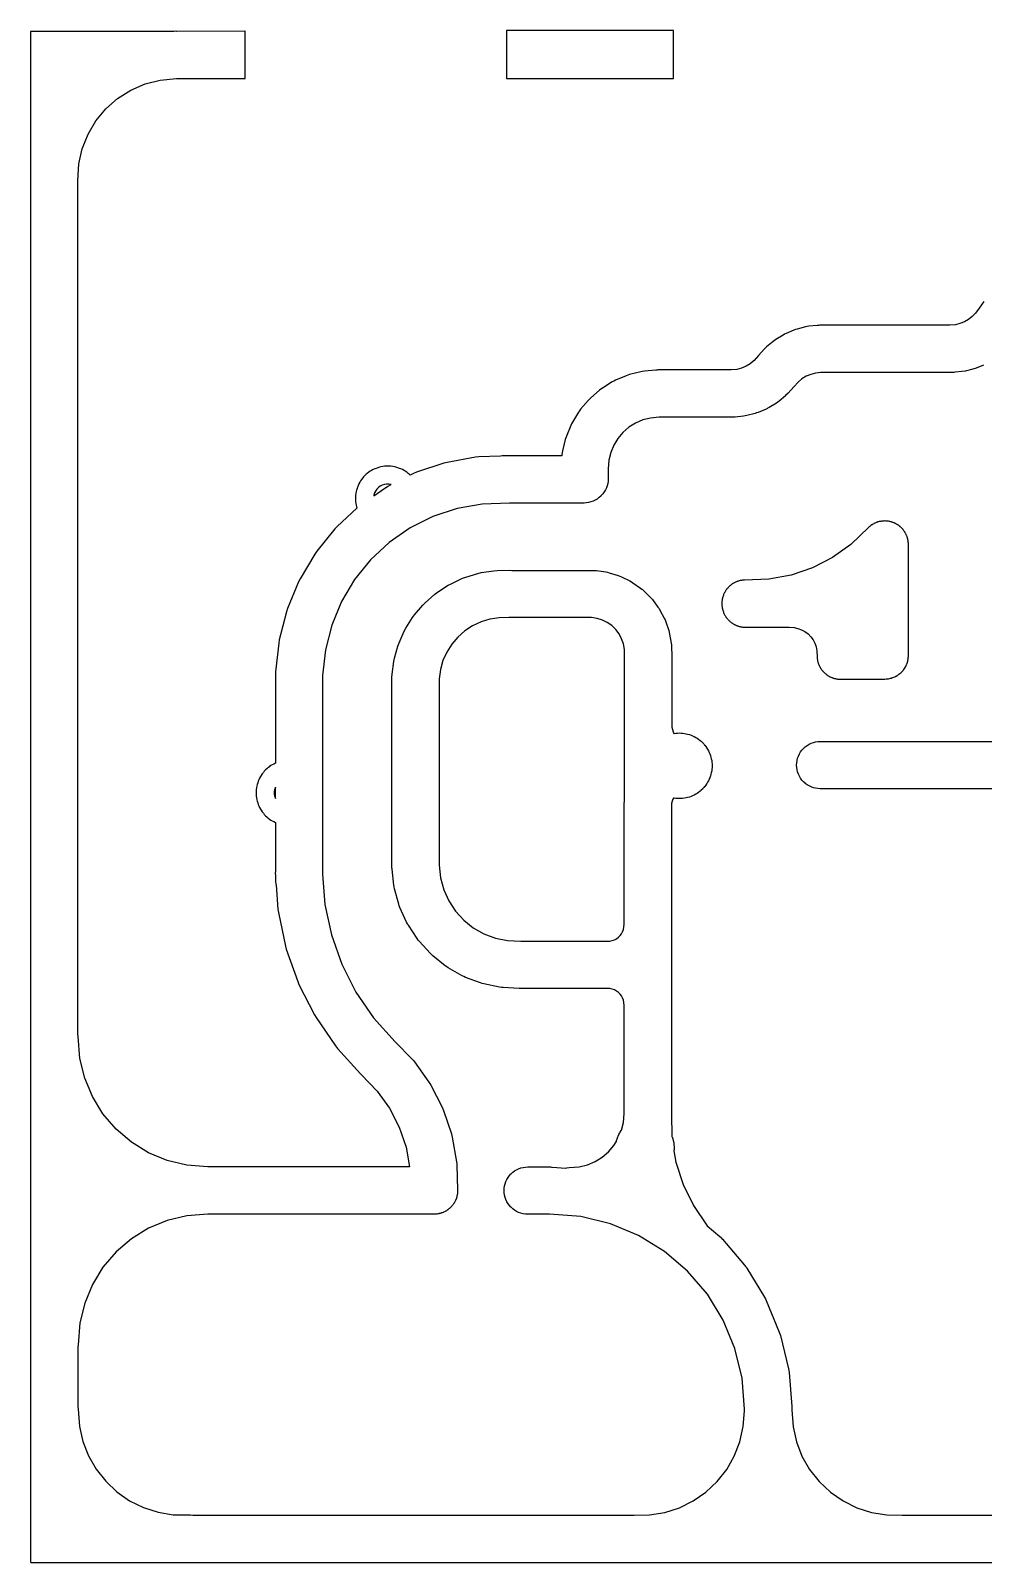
# Model space of a CAD drawing. Header units: millimetres. Extents: x 132 to 254, y 0 to 98.
# Drawn here: x 131.8 to 192.8, y -0.3 to 97.8 of the extents above; entities that cross this region are included whole.
import ezdxf

# ---------------------------------------------------------------- set-up
doc = ezdxf.new("R2010")
doc.units = ezdxf.units.MM
doc.layers.get('0').update_dxf_attribs({"linetype": 'CONTINUOUS', "true_color": 0xffffff})

msp = doc.modelspace()

# ---------------------------------------------------------------- linework, layer by layer
for points in [[(192.864, 80.456), (192.563, 80.04), (192.322, 79.708), (192.112, 79.49), (191.876, 79.305), (191.616, 79.155), (191.337, 79.042), (191.046, 78.97), (190.693, 78.934), (182.349, 78.934), (182.349, 78.934), (182.349, 78.934), (182.344, 78.934), (182.339, 78.934), (182.339, 78.934), (182.338, 78.934), (182.27, 78.93), (182.202, 78.927), (182.201, 78.927), (182.2, 78.927), (182.196, 78.926), (182.191, 78.926), (182.191, 78.926), (182.191, 78.926), (181.654, 78.869), (181.654, 78.869), (181.654, 78.869), (181.544, 78.854), (181.544, 78.854), (181.543, 78.854), (181.435, 78.83), (181.435, 78.83), (181.435, 78.83), (180.913, 78.695), (180.912, 78.695), (180.912, 78.695), (180.806, 78.663), (180.806, 78.663), (180.805, 78.663), (180.702, 78.624), (180.701, 78.623), (180.701, 78.623), (180.205, 78.413), (180.204, 78.413), (180.204, 78.413), (180.104, 78.366), (180.104, 78.366), (180.103, 78.366), (180.007, 78.312), (180.006, 78.312), (180.006, 78.311), (179.546, 78.031), (179.546, 78.03), (179.545, 78.03), (179.453, 77.969), (179.453, 77.969), (179.452, 77.969), (179.365, 77.901), (179.365, 77.901), (179.365, 77.901), (178.95, 77.555), (178.95, 77.555), (178.95, 77.554), (178.793, 77.403), (178.792, 77.402), (178.792, 77.402), (178.433, 77), (178.147, 76.68), (177.903, 76.477), (177.634, 76.313), (177.343, 76.19), (177.038, 76.111), (176.692, 76.074), (172.004, 76.074), (172.003, 76.074), (172.003, 76.074), (171.935, 76.071), (171.866, 76.068), (171.866, 76.068), (171.865, 76.068), (171.127, 76), (171.126, 76), (171.126, 76), (171.011, 75.985), (171.01, 75.985), (171.01, 75.985), (170.896, 75.961), (170.895, 75.961), (170.176, 75.779), (170.176, 75.779), (170.176, 75.779), (170.064, 75.746), (170.064, 75.746), (170.063, 75.746), (169.954, 75.705), (169.954, 75.705), (169.954, 75.704), (169.271, 75.414), (169.271, 75.414), (169.271, 75.414), (169.165, 75.364), (169.165, 75.364), (169.165, 75.364), (169.063, 75.306), (169.063, 75.306), (169.063, 75.306), (168.434, 74.913), (168.434, 74.913), (168.433, 74.913), (168.337, 74.848), (168.336, 74.847), (168.336, 74.847), (168.245, 74.774), (168.245, 74.774), (168.245, 74.774), (167.684, 74.289), (167.684, 74.289), (167.683, 74.288), (167.598, 74.209), (167.598, 74.208), (167.598, 74.208), (167.519, 74.122), (167.519, 74.122), (167.519, 74.122), (167.039, 73.556), (167.039, 73.555), (167.039, 73.555), (166.967, 73.464), (166.967, 73.463), (166.967, 73.463), (166.902, 73.366), (166.902, 73.365), (166.902, 73.365), (166.516, 72.732), (166.516, 72.732), (166.516, 72.731), (166.459, 72.63), (166.459, 72.629), (166.459, 72.629), (166.41, 72.523), (166.41, 72.523), (166.41, 72.522), (166.127, 71.837), (166.127, 71.837), (166.127, 71.836), (166.087, 71.727), (166.086, 71.727), (166.086, 71.726), (166.055, 71.614), (166.055, 71.614), (166.055, 71.614), (165.881, 70.892), (165.881, 70.892), (165.881, 70.892), (165.858, 70.777), (165.858, 70.777), (165.858, 70.776), (165.844, 70.66), (165.844, 70.66), (165.844, 70.66), (165.837, 70.58), (162.171, 70.58), (162.171, 70.58), (162.171, 70.58), (162.024, 70.573), (162.023, 70.573), (162.023, 70.573), (161.905, 70.555), (160.526, 70.508), (160.525, 70.508), (160.525, 70.507), (160.312, 70.485), (160.311, 70.485), (160.311, 70.485), (158.492, 70.158), (158.491, 70.158), (158.491, 70.158), (158.283, 70.105), (158.283, 70.105), (158.282, 70.105), (156.528, 69.523), (156.528, 69.523), (156.527, 69.523), (156.329, 69.441), (156.329, 69.441), (156.329, 69.441), (156.121, 69.337), (156.062, 69.392), (156.062, 69.392), (156.062, 69.392), (155.995, 69.449), (155.995, 69.449), (155.995, 69.449), (155.902, 69.522), (155.902, 69.522), (155.902, 69.522), (155.804, 69.588), (155.803, 69.588), (155.803, 69.588), (155.729, 69.634), (155.729, 69.634), (155.728, 69.634), (155.626, 69.692), (155.625, 69.692), (155.625, 69.692), (155.518, 69.741), (155.517, 69.742), (155.517, 69.742), (155.437, 69.775), (155.436, 69.775), (155.436, 69.775), (155.326, 69.816), (155.325, 69.816), (155.325, 69.816), (155.211, 69.848), (155.211, 69.848), (155.211, 69.848), (155.126, 69.869), (155.126, 69.869), (155.126, 69.869), (155.01, 69.892), (155.01, 69.892), (155.009, 69.892), (154.892, 69.906), (154.892, 69.906), (154.892, 69.906), (154.805, 69.913), (154.804, 69.913), (154.804, 69.913), (154.687, 69.917), (154.686, 69.917), (154.685, 69.917), (154.568, 69.913), (154.568, 69.913), (154.567, 69.913), (154.48, 69.906), (154.48, 69.906), (154.48, 69.906), (154.363, 69.892), (154.362, 69.892), (154.362, 69.892), (154.246, 69.869), (154.246, 69.869), (154.246, 69.869), (154.161, 69.848), (154.161, 69.848), (154.161, 69.848), (154.047, 69.816), (154.047, 69.816), (154.046, 69.816), (153.936, 69.775), (153.936, 69.775), (153.935, 69.775), (153.855, 69.742), (153.855, 69.742), (153.854, 69.741), (153.747, 69.692), (153.747, 69.692), (153.746, 69.692), (153.644, 69.634), (153.643, 69.634), (153.643, 69.634), (153.569, 69.588), (153.569, 69.588), (153.568, 69.588), (153.47, 69.522), (153.47, 69.522), (153.47, 69.522), (153.377, 69.449), (153.377, 69.449), (153.377, 69.449), (153.31, 69.392), (153.31, 69.392), (153.31, 69.392), (153.223, 69.312), (153.223, 69.311), (153.223, 69.311), (153.143, 69.225), (153.143, 69.224), (153.142, 69.224), (153.086, 69.158), (153.086, 69.158), (153.085, 69.157), (153.013, 69.065), (153.012, 69.065), (153.012, 69.064), (152.947, 68.966), (152.946, 68.966), (152.946, 68.966), (152.901, 68.891), (152.901, 68.891), (152.9, 68.891), (152.843, 68.788), (152.843, 68.788), (152.842, 68.787), (152.793, 68.68), (152.793, 68.68), (152.793, 68.68), (152.76, 68.599), (152.759, 68.599), (152.759, 68.599), (152.719, 68.488), (152.718, 68.488), (152.718, 68.487), (152.686, 68.374), (152.686, 68.374), (152.686, 68.373), (152.666, 68.289), (152.666, 68.289), (152.666, 68.288), (152.643, 68.173), (152.643, 68.172), (152.643, 68.172), (152.629, 68.055), (152.629, 68.054), (152.629, 68.054), (152.622, 67.967), (152.622, 67.967), (152.622, 67.967), (152.617, 67.849), (152.617, 67.848), (152.617, 67.848), (152.622, 67.73), (152.622, 67.73), (152.622, 67.73), (152.629, 67.643), (152.629, 67.642), (152.629, 67.642), (152.643, 67.525), (152.643, 67.525), (152.643, 67.524), (152.666, 67.409), (152.666, 67.408), (152.666, 67.408), (152.686, 67.323), (152.686, 67.323), (152.686, 67.323), (152.712, 67.233), (151.448, 66.059), (151.447, 66.058), (151.447, 66.058), (151.301, 65.902), (151.301, 65.901), (151.3, 65.901), (150.139, 64.463), (150.139, 64.462), (150.139, 64.462), (150.016, 64.286), (150.016, 64.286), (150.016, 64.286), (149.071, 62.697), (149.071, 62.696), (149.071, 62.696), (148.975, 62.505), (148.975, 62.504), (148.974, 62.504), (148.265, 60.797), (148.265, 60.797), (148.265, 60.796), (148.197, 60.593), (148.197, 60.593), (148.197, 60.592), (147.738, 58.802), (147.738, 58.801), (147.738, 58.801), (147.7, 58.59), (147.7, 58.59), (147.7, 58.589), (147.5, 56.752), (147.5, 56.751), (147.5, 56.751), (147.5, 56.744), (147.499, 56.738), (147.499, 56.737), (147.499, 56.736), (147.495, 56.67), (147.492, 56.604), (147.492, 56.604), (147.492, 56.603), (147.492, 56.596), (147.491, 56.589), (147.491, 56.589), (147.491, 56.589), (147.491, 50.891), (147.386, 50.842), (147.385, 50.842), (147.385, 50.842), (147.282, 50.784), (147.282, 50.784), (147.282, 50.784), (147.207, 50.738), (147.207, 50.738), (147.207, 50.738), (147.109, 50.673), (147.108, 50.672), (147.108, 50.672), (147.015, 50.599), (147.015, 50.599), (147.015, 50.599), (146.948, 50.542), (146.948, 50.542), (146.948, 50.542), (146.862, 50.462), (146.861, 50.461), (146.861, 50.461), (146.781, 50.374), (146.781, 50.374), (146.781, 50.374), (146.724, 50.307), (146.724, 50.307), (146.723, 50.307), (146.65, 50.215), (146.65, 50.214), (146.65, 50.214), (146.584, 50.116), (146.584, 50.116), (146.584, 50.115), (146.538, 50.041), (146.538, 50.04), (146.538, 50.04), (146.48, 49.937), (146.48, 49.937), (146.48, 49.937), (146.431, 49.83), (146.431, 49.829), (146.431, 49.829), (146.397, 49.748), (146.397, 49.748), (146.356, 49.637), (146.356, 49.637), (146.356, 49.636), (146.324, 49.523), (146.324, 49.523), (146.324, 49.522), (146.303, 49.437), (146.303, 49.437), (146.303, 49.437), (146.28, 49.321), (146.28, 49.321), (146.28, 49.32), (146.266, 49.203), (146.266, 49.203), (146.266, 49.203), (146.259, 49.115), (146.259, 49.115), (146.259, 49.115), (146.254, 48.997), (146.254, 48.997), (146.254, 48.996), (146.259, 48.878), (146.259, 48.878), (146.259, 48.878), (146.266, 48.791), (146.266, 48.79), (146.266, 48.79), (146.28, 48.673), (146.28, 48.672), (146.28, 48.672), (146.303, 48.557), (146.303, 48.556), (146.303, 48.556), (146.324, 48.471), (146.324, 48.471), (146.324, 48.47), (146.356, 48.357), (146.356, 48.357), (146.356, 48.356), (146.397, 48.246), (146.397, 48.245), (146.397, 48.245), (146.431, 48.164), (146.431, 48.164), (146.431, 48.164), (146.48, 48.057), (146.48, 48.056), (146.48, 48.056), (146.538, 47.953), (146.538, 47.953), (146.538, 47.953), (146.584, 47.878), (146.584, 47.878), (146.584, 47.877), (146.65, 47.779), (146.65, 47.779), (146.65, 47.779), (146.723, 47.686), (146.724, 47.686), (146.724, 47.686), (146.781, 47.619), (146.781, 47.619), (146.781, 47.619), (146.861, 47.532), (146.861, 47.532), (146.862, 47.532), (146.948, 47.452), (146.948, 47.451), (146.948, 47.451), (147.015, 47.394), (147.015, 47.394), (147.015, 47.394), (147.108, 47.321), (147.108, 47.321), (147.109, 47.321), (147.207, 47.255), (147.207, 47.255), (147.207, 47.255), (147.282, 47.209), (147.282, 47.209), (147.282, 47.209), (147.385, 47.151), (147.385, 47.151), (147.386, 47.151), (147.491, 47.102), (147.491, 43.986), (147.491, 43.984), (147.491, 43.984), (147.491, 43.983), (147.484, 43.836), (147.484, 43.835), (147.484, 43.835), (147.488, 43.721), (147.488, 43.72), (147.488, 43.72), (147.491, 43.678), (147.491, 43.454), (147.491, 43.454), (147.491, 43.454), (147.499, 43.307), (147.499, 43.306), (147.499, 43.305), (147.52, 43.16), (147.521, 43.159), (147.521, 43.159), (147.535, 43.099), (147.655, 41.528), (147.655, 41.528), (147.655, 41.527), (147.683, 41.332), (147.683, 41.332), (147.683, 41.331), (148.137, 39.18), (148.137, 39.179), (148.137, 39.179), (148.19, 38.989), (148.19, 38.989), (148.19, 38.988), (148.922, 36.915), (148.922, 36.915), (148.922, 36.914), (149, 36.733), (149, 36.732), (149, 36.732), (149.998, 34.773), (149.998, 34.772), (149.998, 34.772), (150.099, 34.602), (150.099, 34.602), (150.1, 34.602), (151.346, 32.79), (151.346, 32.79), (151.346, 32.79), (151.468, 32.636), (151.468, 32.635), (151.468, 32.635), (152.94, 31.002), (152.94, 31.001), (152.94, 31.001), (152.962, 30.98), (152.982, 30.957), (152.982, 30.957), (152.982, 30.957), (154.012, 29.903), (154.807, 28.8), (155.428, 27.59), (155.862, 26.301), (156.086, 25.041), (143.168, 25.041), (141.82, 25.147), (140.563, 25.448), (139.369, 25.943), (138.267, 26.618), (137.285, 27.458), (136.445, 28.44), (135.77, 29.542), (135.275, 30.736), (134.974, 31.993), (134.863, 33.4), (134.863, 33.401), (134.863, 33.401), (134.844, 33.547), (134.844, 33.547), (134.844, 33.548), (134.838, 33.572), (134.838, 88.18), (134.907, 89.267), (135.124, 90.241), (135.491, 91.168), (135.999, 92.027), (136.635, 92.796), (137.383, 93.455), (138.226, 93.99), (139.141, 94.386), (140.107, 94.635), (141.162, 94.734), (145.532, 94.734), (145.533, 94.733), (145.533, 94.733), (145.534, 94.732), (145.535, 94.731), (145.537, 94.731), (145.538, 94.73), (145.539, 94.73), (145.54, 94.729), (145.541, 94.729), (145.543, 94.729), (145.544, 94.729), (145.545, 94.73), (145.546, 94.73), (145.547, 94.731), (145.549, 94.731), (145.55, 94.732), (145.551, 94.733), (145.551, 94.733), (145.552, 94.734), (145.553, 94.735), (145.553, 94.737), (145.554, 94.738), (145.554, 94.739), (145.555, 94.74), (145.555, 94.741), (145.555, 94.742), (145.555, 97.747), (145.555, 97.747), (145.555, 97.749), (145.554, 97.75), (145.554, 97.751), (145.553, 97.752), (145.553, 97.753), (145.552, 97.754), (145.551, 97.755), (145.551, 97.756), (145.55, 97.757), (145.549, 97.758), (145.547, 97.758), (145.546, 97.759), (145.545, 97.759), (145.544, 97.759), (145.543, 97.759), (145.542, 97.76), (141.157, 97.754), (141.083, 97.758), (141.082, 97.758), (141.082, 97.758), (140.991, 97.754), (134.826, 97.747), (131.826, 97.747), (131.825, 97.747), (131.824, 97.747), (131.823, 97.746), (131.822, 97.746), (131.821, 97.746), (131.819, 97.745), (131.818, 97.744), (131.817, 97.744), (131.817, 97.743), (131.816, 97.742), (131.815, 97.741), (131.815, 97.74), (131.814, 97.738), (131.814, 97.737), (131.813, 97.736), (131.813, 97.735), (131.813, 97.734), (131.813, -0.264), (131.813, -0.265), (131.813, -0.266), (131.814, -0.267), (131.814, -0.268), (131.815, -0.27), (131.815, -0.271), (131.816, -0.272), (131.817, -0.273), (131.817, -0.274), (131.818, -0.274), (131.819, -0.275), (131.821, -0.276), (131.822, -0.276), (131.823, -0.276), (131.824, -0.277), (131.825, -0.277), (131.825, -0.277), (131.825, -0.277), (131.826, -0.277), (170.364, -0.277), (170.395, -0.278), (170.395, -0.278), (170.396, -0.278), (170.481, -0.277), (187.621, -0.277), (187.709, -0.278), (187.71, -0.278), (187.71, -0.278), (187.741, -0.277), (197.913, -0.277)], [(192.846, 76.389), (192.37, 76.197), (192.369, 76.197), (192.369, 76.196), (192.168, 76.132), (192.168, 76.131), (192.167, 76.131), (191.669, 76.008), (191.668, 76.008), (191.668, 76.008), (191.46, 75.972), (191.459, 75.972), (191.459, 75.972), (190.998, 75.925), (190.944, 75.917), (190.943, 75.916), (190.942, 75.916), (190.795, 75.909), (190.795, 75.909), (190.795, 75.909), (182.429, 75.909), (182.083, 75.873), (181.777, 75.794), (181.486, 75.671), (181.217, 75.506), (180.974, 75.303), (180.688, 74.984), (180.328, 74.582), (180.328, 74.581), (180.328, 74.581), (180.171, 74.429), (180.17, 74.429), (180.17, 74.428), (179.756, 74.083), (179.756, 74.083), (179.756, 74.083), (179.668, 74.015), (179.668, 74.015), (179.667, 74.014), (179.575, 73.953), (179.575, 73.953), (179.575, 73.953), (179.114, 73.672), (179.114, 73.672), (179.114, 73.672), (179.017, 73.618), (179.017, 73.617), (179.016, 73.617), (178.916, 73.57), (178.916, 73.57), (178.916, 73.57), (178.419, 73.36), (178.419, 73.36), (178.419, 73.36), (178.315, 73.321), (178.315, 73.32), (178.314, 73.32), (178.208, 73.289), (178.208, 73.289), (178.208, 73.289), (177.686, 73.154), (177.686, 73.154), (177.685, 73.154), (177.577, 73.13), (177.577, 73.13), (177.576, 73.13), (177.467, 73.114), (177.466, 73.114), (177.466, 73.114), (176.93, 73.057), (176.93, 73.057), (176.929, 73.057), (176.925, 73.057), (176.92, 73.056), (176.92, 73.056), (176.919, 73.056), (176.851, 73.053), (176.782, 73.049), (176.782, 73.049), (176.781, 73.049), (176.777, 73.049), (176.772, 73.049), (176.772, 73.049), (176.771, 73.049), (172.073, 73.049), (171.521, 72.998), (171.03, 72.875), (170.564, 72.677), (170.135, 72.409), (169.752, 72.078), (169.425, 71.691), (169.161, 71.259), (168.968, 70.791), (168.85, 70.299), (168.805, 69.738), (168.805, 69.103), (168.805, 69.103), (168.805, 69.103), (168.797, 68.956), (168.797, 68.955), (168.797, 68.954), (168.776, 68.809), (168.776, 68.808), (168.775, 68.808), (168.74, 68.665), (168.739, 68.664), (168.739, 68.664), (168.69, 68.525), (168.689, 68.524), (168.689, 68.524), (168.626, 68.391), (168.626, 68.39), (168.626, 68.39), (168.55, 68.263), (168.55, 68.263), (168.549, 68.262), (168.462, 68.144), (168.461, 68.144), (168.461, 68.143), (168.362, 68.034), (168.362, 68.034), (168.361, 68.033), (168.343, 68.017), (168.326, 67.999), (168.326, 67.998), (168.326, 67.998), (168.217, 67.899), (168.216, 67.898), (168.216, 67.898), (168.097, 67.81), (168.097, 67.81), (168.096, 67.81), (167.97, 67.734), (167.969, 67.734), (167.969, 67.733), (167.836, 67.671), (167.835, 67.67), (167.835, 67.67), (167.696, 67.62), (167.696, 67.62), (167.695, 67.62), (167.552, 67.584), (167.552, 67.584), (167.551, 67.584), (167.405, 67.562), (167.405, 67.562), (167.404, 67.562), (167.257, 67.555), (167.257, 67.555), (167.256, 67.555), (162.558, 67.555), (162.479, 67.548), (162.478, 67.548), (162.478, 67.548), (160.739, 67.488), (159.132, 67.2), (157.583, 66.686), (156.123, 65.957), (154.782, 65.027), (153.586, 63.916), (152.561, 62.647), (151.727, 61.244), (151.101, 59.737), (150.695, 58.156), (150.517, 56.507), (150.517, 43.793), (150.664, 41.857), (151.076, 39.901), (151.741, 38.016), (152.649, 36.234), (153.782, 34.587), (155.167, 33.05), (156.255, 31.937), (156.255, 31.937), (156.255, 31.937), (156.33, 31.853), (156.331, 31.853), (156.331, 31.853), (156.4, 31.764), (156.4, 31.764), (156.4, 31.763), (157.328, 30.476), (157.328, 30.476), (157.328, 30.475), (157.39, 30.382), (157.39, 30.382), (157.391, 30.381), (157.445, 30.283), (157.445, 30.283), (157.446, 30.283), (158.171, 28.872), (158.171, 28.871), (158.171, 28.871), (158.218, 28.77), (158.219, 28.769), (158.219, 28.769), (158.258, 28.664), (158.259, 28.664), (158.259, 28.663), (158.765, 27.16), (158.765, 27.16), (158.765, 27.159), (158.797, 27.052), (158.797, 27.051), (158.798, 27.051), (158.821, 26.941), (158.821, 26.941), (158.821, 26.941), (159.098, 25.378), (159.098, 25.378), (159.098, 25.378), (159.114, 25.267), (159.114, 25.266), (159.114, 25.266), (159.121, 25.154), (159.121, 25.154), (159.121, 25.154), (159.162, 23.567), (159.162, 23.567), (159.162, 23.567), (159.162, 23.548), (159.163, 23.529), (159.163, 23.528), (159.163, 23.527), (159.16, 23.473), (159.159, 23.42), (159.159, 23.419), (159.159, 23.418), (159.156, 23.399), (159.156, 23.38), (159.155, 23.38), (159.155, 23.379), (159.147, 23.326), (159.141, 23.272), (159.141, 23.272), (159.141, 23.271), (159.137, 23.252), (159.134, 23.234), (159.134, 23.233), (159.134, 23.232), (159.12, 23.18), (159.109, 23.127), (159.108, 23.127), (159.108, 23.126), (159.102, 23.108), (159.098, 23.09), (159.098, 23.089), (159.097, 23.088), (159.079, 23.038), (159.062, 22.986), (159.062, 22.986), (159.062, 22.985), (159.054, 22.968), (159.048, 22.95), (159.048, 22.949), (159.047, 22.949), (159.024, 22.9), (159.002, 22.85), (159.002, 22.85), (159.002, 22.849), (158.993, 22.833), (158.984, 22.816), (158.984, 22.815), (158.984, 22.814), (158.956, 22.768), (158.93, 22.721), (158.929, 22.721), (158.929, 22.72), (158.918, 22.705), (158.908, 22.688), (158.908, 22.688), (158.907, 22.687), (158.875, 22.644), (158.844, 22.6), (158.844, 22.599), (158.844, 22.599), (158.831, 22.584), (158.82, 22.569), (158.819, 22.568), (158.819, 22.568), (158.783, 22.528), (158.748, 22.487), (158.747, 22.487), (158.747, 22.486), (158.733, 22.473), (158.72, 22.459), (158.72, 22.458), (158.719, 22.458), (158.679, 22.422), (158.64, 22.385), (158.64, 22.384), (158.639, 22.384), (158.624, 22.372), (158.61, 22.359), (158.61, 22.359), (158.609, 22.358), (158.566, 22.326), (158.523, 22.293), (158.523, 22.293), (158.522, 22.292), (158.506, 22.282), (158.491, 22.271), (158.49, 22.27), (158.49, 22.27), (158.444, 22.242), (158.398, 22.213), (158.398, 22.213), (158.397, 22.213), (158.38, 22.204), (158.364, 22.194), (158.363, 22.194), (158.363, 22.194), (158.314, 22.171), (158.266, 22.146), (158.265, 22.146), (158.265, 22.146), (158.247, 22.139), (158.23, 22.131), (158.229, 22.131), (158.228, 22.13), (158.178, 22.112), (158.127, 22.093), (158.127, 22.092), (158.126, 22.092), (158.108, 22.087), (158.09, 22.081), (158.089, 22.081), (158.089, 22.08), (158.036, 22.067), (157.984, 22.053), (157.984, 22.053), (157.983, 22.053), (157.964, 22.049), (157.946, 22.045), (157.945, 22.045), (157.945, 22.044), (157.891, 22.036), (157.838, 22.027), (157.837, 22.027), (157.837, 22.027), (157.818, 22.026), (157.799, 22.023), (157.798, 22.023), (157.798, 22.023), (157.744, 22.02), (157.69, 22.016), (157.689, 22.016), (157.689, 22.016), (157.67, 22.016), (157.651, 22.015), (157.65, 22.015), (157.65, 22.015), (143.168, 22.015), (141.82, 21.909), (140.563, 21.608), (139.369, 21.113), (138.267, 20.438), (137.285, 19.598), (136.445, 18.616), (135.77, 17.514), (135.275, 16.32), (134.974, 15.063), (134.863, 13.656), (134.863, 13.655), (134.863, 13.655), (134.844, 13.509), (134.844, 13.509), (134.844, 13.508), (134.838, 13.484), (134.838, 13.484), (134.838, 9.706), (134.838, 9.706), (134.839, 9.706), (134.839, 9.705), (134.86, 9.56), (134.86, 9.559), (134.86, 9.558), (134.862, 9.528), (134.862, 9.527), (134.863, 9.526), (134.863, 9.525), (134.863, 9.523), (134.863, 9.523), (134.945, 8.426), (135.163, 7.463), (135.521, 6.543), (136.011, 5.686), (136.622, 4.911), (137.341, 4.235), (138.152, 3.672), (139.037, 3.236), (139.977, 2.935), (140.952, 2.776), (142.051, 2.762), (142.052, 2.762), (142.052, 2.762), (142.199, 2.753), (142.2, 2.753), (142.2, 2.753), (142.228, 2.748), (170.461, 2.748), (171.455, 2.761), (172.429, 2.92), (173.369, 3.221), (174.254, 3.658), (175.065, 4.22), (175.784, 4.897), (176.395, 5.672), (176.884, 6.529), (177.242, 7.449), (177.46, 8.413), (177.537, 9.42), (177.537, 9.524), (177.379, 11.527), (176.924, 13.424), (176.178, 15.225), (175.159, 16.888), (173.893, 18.371), (172.41, 19.637), (170.747, 20.656), (168.945, 21.403), (167.049, 21.858), (165.046, 22.015), (163.65, 22.015), (163.649, 22.015), (163.649, 22.015), (163.502, 22.023), (163.501, 22.023), (163.501, 22.023), (163.355, 22.044), (163.355, 22.045), (163.354, 22.045), (163.211, 22.08), (163.211, 22.081), (163.21, 22.081), (163.071, 22.13), (163.071, 22.131), (163.07, 22.131), (162.937, 22.194), (162.937, 22.194), (162.936, 22.194), (162.81, 22.27), (162.809, 22.27), (162.809, 22.271), (162.691, 22.358), (162.69, 22.359), (162.69, 22.359), (162.581, 22.458), (162.58, 22.458), (162.58, 22.459), (162.481, 22.568), (162.48, 22.568), (162.48, 22.569), (162.392, 22.687), (162.392, 22.688), (162.392, 22.688), (162.316, 22.814), (162.316, 22.815), (162.315, 22.816), (162.252, 22.949), (162.252, 22.949), (162.252, 22.95), (162.202, 23.088), (162.202, 23.089), (162.202, 23.09), (162.166, 23.232), (162.166, 23.233), (162.166, 23.234), (162.144, 23.379), (162.144, 23.38), (162.144, 23.38), (162.137, 23.527), (162.137, 23.528), (162.137, 23.529), (162.144, 23.676), (162.144, 23.676), (162.144, 23.677), (162.166, 23.822), (162.166, 23.823), (162.166, 23.824), (162.202, 23.967), (162.202, 23.967), (162.202, 23.968), (162.252, 24.106), (162.252, 24.107), (162.252, 24.107), (162.315, 24.24), (162.316, 24.241), (162.316, 24.242), (162.392, 24.368), (162.392, 24.368), (162.392, 24.369), (162.48, 24.487), (162.48, 24.488), (162.481, 24.488), (162.58, 24.597), (162.58, 24.598), (162.581, 24.598), (162.69, 24.697), (162.69, 24.697), (162.691, 24.698), (162.809, 24.785), (162.809, 24.786), (162.81, 24.786), (162.936, 24.862), (162.937, 24.862), (162.937, 24.862), (163.07, 24.925), (163.071, 24.925), (163.071, 24.926), (163.21, 24.975), (163.211, 24.975), (163.211, 24.976), (163.354, 25.011), (163.355, 25.012), (163.355, 25.012), (163.501, 25.033), (163.501, 25.033), (163.502, 25.033), (163.649, 25.041), (163.649, 25.041), (163.65, 25.041), (165.105, 25.041), (165.105, 25.041), (165.106, 25.041), (165.164, 25.038), (165.223, 25.036), (165.223, 25.036), (165.224, 25.036), (166.094, 24.967), (166.154, 24.981), (166.155, 24.981), (166.156, 24.982), (166.301, 25), (166.302, 25), (166.302, 25), (166.953, 25.052), (167.472, 25.176), (167.964, 25.38), (168.419, 25.659), (168.825, 26.006), (169.172, 26.411), (169.324, 26.66), (169.328, 26.68), (169.328, 26.68), (169.328, 26.681), (169.342, 26.736), (169.342, 26.736), (169.342, 26.736), (169.374, 26.85), (169.374, 26.85), (169.374, 26.851), (169.415, 26.961), (169.415, 26.961), (169.415, 26.962), (169.437, 27.014), (169.437, 27.014), (169.437, 27.014), (169.486, 27.121), (169.486, 27.122), (169.487, 27.122), (169.544, 27.225), (169.544, 27.225), (169.544, 27.225), (169.574, 27.274), (169.574, 27.274), (169.574, 27.274), (169.64, 27.372), (169.64, 27.372), (169.64, 27.373), (169.666, 27.405), (169.78, 27.88), (169.828, 28.472), (169.828, 35.371), (169.813, 35.575), (169.781, 35.721), (169.728, 35.862), (169.656, 35.993), (169.565, 36.113), (169.458, 36.218), (169.338, 36.307), (169.205, 36.377), (169.064, 36.428), (168.917, 36.458), (168.701, 36.471), (163.175, 36.471), (163.174, 36.471), (163.174, 36.471), (163.138, 36.472), (163.102, 36.472), (163.102, 36.472), (163.101, 36.472), (162.082, 36.522), (162.081, 36.522), (162.081, 36.522), (161.966, 36.532), (161.965, 36.532), (161.965, 36.532), (161.85, 36.551), (161.85, 36.551), (161.85, 36.551), (160.85, 36.757), (160.85, 36.757), (160.85, 36.757), (160.736, 36.786), (160.735, 36.786), (160.735, 36.786), (160.623, 36.823), (160.623, 36.823), (160.622, 36.823), (159.668, 37.183), (159.667, 37.183), (159.667, 37.183), (159.559, 37.229), (159.558, 37.229), (159.558, 37.229), (159.453, 37.284), (159.453, 37.284), (159.453, 37.284), (158.566, 37.789), (158.566, 37.789), (158.565, 37.789), (158.465, 37.851), (158.465, 37.851), (158.465, 37.852), (158.37, 37.921), (158.369, 37.922), (158.369, 37.922), (157.572, 38.559), (157.572, 38.559), (157.483, 38.636), (157.483, 38.637), (157.482, 38.637), (157.399, 38.721), (157.399, 38.721), (157.399, 38.721), (156.712, 39.475), (156.711, 39.476), (156.711, 39.476), (156.635, 39.566), (156.635, 39.566), (156.635, 39.567), (156.566, 39.662), (156.566, 39.663), (156.566, 39.663), (156.005, 40.515), (156.005, 40.515), (156.004, 40.516), (155.944, 40.616), (155.943, 40.617), (155.943, 40.617), (155.89, 40.723), (155.89, 40.723), (155.89, 40.723), (155.469, 41.653), (155.469, 41.653), (155.469, 41.653), (155.425, 41.762), (155.425, 41.763), (155.424, 41.763), (155.389, 41.875), (155.389, 41.876), (155.389, 41.876), (155.118, 42.86), (155.118, 42.86), (155.118, 42.86), (155.092, 42.975), (155.092, 42.976), (155.091, 42.976), (155.074, 43.093), (155.074, 43.093), (155.074, 43.093), (154.961, 44.107), (154.961, 44.107), (154.961, 44.108), (154.96, 44.117), (154.959, 44.126), (154.959, 44.126), (154.959, 44.127), (154.956, 44.191), (154.952, 44.255), (154.952, 44.255), (154.952, 44.256), (154.952, 44.265), (154.951, 44.274), (154.951, 44.274), (154.951, 44.275), (154.951, 56.391), (154.951, 56.391), (154.951, 56.391), (154.953, 56.417), (154.952, 56.444), (154.952, 56.444), (154.952, 56.445), (154.956, 56.492), (154.959, 56.538), (154.959, 56.539), (154.959, 56.539), (154.963, 56.565), (154.965, 56.592), (154.965, 56.592), (154.965, 56.592), (155.074, 57.399), (155.074, 57.4), (155.074, 57.4), (155.117, 57.61), (155.117, 57.61), (155.117, 57.611), (155.34, 58.394), (155.34, 58.395), (155.34, 58.395), (155.413, 58.596), (155.413, 58.597), (155.413, 58.597), (155.745, 59.341), (155.745, 59.341), (155.745, 59.342), (155.846, 59.531), (155.847, 59.531), (155.847, 59.531), (156.281, 60.22), (156.281, 60.221), (156.281, 60.221), (156.408, 60.394), (156.408, 60.394), (156.409, 60.394), (156.936, 61.015), (156.937, 61.015), (156.937, 61.015), (157.087, 61.168), (157.087, 61.168), (157.088, 61.169), (157.698, 61.708), (157.699, 61.708), (157.699, 61.708), (157.869, 61.838), (157.869, 61.838), (157.87, 61.838), (158.551, 62.285), (158.551, 62.285), (158.552, 62.285), (158.739, 62.39), (158.739, 62.39), (158.739, 62.39), (159.477, 62.735), (159.478, 62.735), (159.478, 62.736), (159.678, 62.812), (159.678, 62.812), (159.679, 62.812), (160.458, 63.049), (160.458, 63.049), (160.459, 63.049), (160.668, 63.097), (160.668, 63.097), (160.669, 63.097), (161.474, 63.22), (161.474, 63.22), (161.474, 63.22), (161.688, 63.237), (161.688, 63.237), (161.689, 63.237), (162.503, 63.245), (162.503, 63.245), (162.504, 63.245), (162.629, 63.24), (167.846, 63.24), (167.846, 63.24), (167.846, 63.24), (167.879, 63.238), (167.912, 63.238), (167.912, 63.238), (167.913, 63.238), (167.953, 63.234), (167.993, 63.232), (167.994, 63.232), (167.995, 63.232), (168.027, 63.228), (168.059, 63.224), (168.059, 63.224), (168.06, 63.224), (168.644, 63.141), (168.644, 63.141), (168.644, 63.141), (168.76, 63.12), (168.761, 63.119), (168.761, 63.119), (168.875, 63.089), (168.875, 63.089), (168.875, 63.089), (169.439, 62.915), (169.439, 62.915), (169.44, 62.915), (169.551, 62.876), (169.551, 62.876), (169.552, 62.875), (169.659, 62.828), (169.66, 62.828), (169.66, 62.828), (170.189, 62.568), (170.19, 62.568), (170.19, 62.567), (170.293, 62.511), (170.294, 62.511), (170.294, 62.511), (170.393, 62.447), (170.393, 62.447), (170.394, 62.447), (170.876, 62.107), (170.876, 62.107), (170.876, 62.107), (170.97, 62.035), (170.97, 62.035), (170.971, 62.035), (171.058, 61.956), (171.058, 61.956), (171.059, 61.956), (171.482, 61.545), (171.482, 61.545), (171.482, 61.545), (171.564, 61.459), (171.564, 61.459), (171.564, 61.459), (171.639, 61.367), (171.639, 61.367), (171.639, 61.367), (171.993, 60.895), (171.993, 60.895), (171.993, 60.894), (172.06, 60.797), (172.06, 60.797), (172.06, 60.797), (172.119, 60.695), (172.12, 60.695), (172.12, 60.694), (172.395, 60.173), (172.395, 60.173), (172.396, 60.172), (172.446, 60.066), (172.447, 60.066), (172.447, 60.065), (172.489, 59.955), (172.489, 59.955), (172.489, 59.955), (172.68, 59.397), (172.68, 59.396), (172.68, 59.396), (172.714, 59.283), (172.714, 59.283), (172.714, 59.282), (172.739, 59.167), (172.739, 59.167), (172.739, 59.167), (172.84, 58.586), (172.84, 58.585), (172.84, 58.585), (172.856, 58.468), (172.856, 58.468), (172.856, 58.467), (172.862, 58.35), (172.862, 58.349), (172.862, 58.349), (172.871, 57.759), (172.871, 57.759), (172.871, 57.759), (172.871, 57.748), (172.871, 57.737), (172.871, 57.737), (172.871, 57.737), (172.871, 53.436), (172.883, 53.21), (172.914, 53.055), (172.966, 52.906), (173.02, 52.803), (173.028, 52.805), (173.029, 52.805), (173.029, 52.805), (173.146, 52.819), (173.146, 52.819), (173.147, 52.819), (173.239, 52.826), (173.239, 52.826), (173.239, 52.826), (173.357, 52.831), (173.358, 52.831), (173.358, 52.831), (173.476, 52.826), (173.476, 52.826), (173.476, 52.826), (173.568, 52.819), (173.569, 52.819), (173.569, 52.819), (173.686, 52.805), (173.686, 52.805), (173.687, 52.805), (173.802, 52.782), (173.803, 52.782), (173.803, 52.782), (173.893, 52.76), (173.893, 52.76), (173.893, 52.76), (174.007, 52.728), (174.007, 52.728), (174.008, 52.728), (174.118, 52.687), (174.118, 52.687), (174.118, 52.687), (174.204, 52.651), (174.204, 52.651), (174.204, 52.651), (174.311, 52.602), (174.312, 52.602), (174.312, 52.601), (174.415, 52.544), (174.415, 52.544), (174.415, 52.544), (174.494, 52.495), (174.494, 52.495), (174.495, 52.495), (174.593, 52.43), (174.593, 52.429), (174.593, 52.429), (174.686, 52.356), (174.686, 52.356), (174.686, 52.356), (174.757, 52.296), (174.757, 52.296), (174.757, 52.295), (174.843, 52.215), (174.844, 52.215), (174.844, 52.215), (174.924, 52.128), (174.924, 52.128), (174.924, 52.128), (174.984, 52.058), (174.985, 52.057), (174.985, 52.057), (175.058, 51.965), (175.058, 51.964), (175.058, 51.964), (175.124, 51.866), (175.124, 51.866), (175.124, 51.866), (175.172, 51.787), (175.172, 51.787), (175.173, 51.786), (175.23, 51.684), (175.23, 51.683), (175.231, 51.683), (175.28, 51.576), (175.28, 51.575), (175.28, 51.575), (175.315, 51.49), (175.316, 51.489), (175.316, 51.489), (175.356, 51.379), (175.357, 51.378), (175.357, 51.378), (175.389, 51.265), (175.389, 51.264), (175.389, 51.264), (175.41, 51.174), (175.41, 51.174), (175.41, 51.174), (175.433, 51.058), (175.434, 51.058), (175.434, 51.057), (175.447, 50.94), (175.447, 50.94), (175.447, 50.94), (175.455, 50.848), (175.455, 50.847), (175.455, 50.847), (175.459, 50.729), (175.459, 50.729), (175.459, 50.728), (175.455, 50.611), (175.455, 50.611), (175.455, 50.61), (175.447, 50.518), (175.447, 50.518), (175.447, 50.518), (175.434, 50.401), (175.434, 50.4), (175.433, 50.4), (175.41, 50.284), (175.41, 50.284), (175.41, 50.284), (175.389, 50.194), (175.389, 50.193), (175.389, 50.193), (175.357, 50.08), (175.357, 50.079), (175.356, 50.079), (175.316, 49.968), (175.316, 49.968), (175.315, 49.968), (175.28, 49.883), (175.28, 49.883), (175.28, 49.882), (175.231, 49.775), (175.23, 49.775), (175.23, 49.774), (175.173, 49.671), (175.172, 49.671), (175.172, 49.671), (175.124, 49.592), (175.124, 49.592), (175.124, 49.592), (175.058, 49.494), (175.058, 49.493), (175.058, 49.493), (174.985, 49.401), (174.985, 49.4), (174.984, 49.4), (174.924, 49.33), (174.924, 49.33), (174.924, 49.329), (174.844, 49.243), (174.844, 49.243), (174.843, 49.242), (174.757, 49.162), (174.757, 49.162), (174.757, 49.162), (174.686, 49.102), (174.686, 49.102), (174.686, 49.102), (174.593, 49.029), (174.593, 49.028), (174.593, 49.028), (174.495, 48.963), (174.494, 48.962), (174.494, 48.962), (174.415, 48.914), (174.415, 48.914), (174.415, 48.914), (174.312, 48.856), (174.312, 48.856), (174.311, 48.856), (174.204, 48.807), (174.204, 48.806), (174.204, 48.806), (174.118, 48.771), (174.118, 48.771), (174.118, 48.771), (174.008, 48.73), (174.007, 48.73), (174.007, 48.73), (173.893, 48.698), (173.893, 48.698), (173.893, 48.698), (173.803, 48.676), (173.803, 48.676), (173.802, 48.676), (173.687, 48.653), (173.686, 48.653), (173.686, 48.653), (173.569, 48.639), (173.569, 48.639), (173.568, 48.639), (173.476, 48.632), (173.476, 48.632), (173.476, 48.632), (173.358, 48.627), (173.358, 48.627), (173.357, 48.627), (173.239, 48.632), (173.239, 48.632), (173.239, 48.632), (173.147, 48.639), (173.146, 48.639), (173.146, 48.639), (173.029, 48.653), (173.029, 48.653), (173.028, 48.653), (172.984, 48.662), (172.951, 48.601), (172.898, 48.46), (172.866, 48.315), (172.853, 48.146), (172.853, 28.426), (172.884, 26.99), (172.896, 26.962), (172.896, 26.961), (172.896, 26.961), (172.937, 26.851), (172.937, 26.85), (172.937, 26.85), (172.969, 26.736), (172.969, 26.736), (172.982, 26.681), (172.982, 26.68), (172.982, 26.68), (173.005, 26.565), (173.006, 26.564), (173.006, 26.564), (173.019, 26.447), (173.019, 26.447), (173.02, 26.446), (173.024, 26.39), (173.024, 26.39), (173.024, 26.389), (173.029, 26.272), (173.029, 26.271), (173.029, 26.271), (173.024, 26.153), (173.024, 26.153), (173.024, 26.153), (173.02, 26.096), (173.019, 26.096), (173.019, 26.096), (173.016, 26.066), (173.137, 25.348), (173.598, 23.918), (174.26, 22.569), (175.148, 21.277), (175.948, 20.594), (175.948, 20.594), (175.948, 20.594), (176.035, 20.514), (176.035, 20.513), (176.035, 20.513), (176.115, 20.426), (176.115, 20.426), (176.116, 20.426), (177.537, 18.762), (177.537, 18.762), (177.537, 18.762), (177.61, 18.669), (177.61, 18.669), (177.61, 18.669), (177.676, 18.571), (177.676, 18.57), (177.676, 18.57), (178.819, 16.704), (178.82, 16.704), (178.82, 16.704), (178.877, 16.601), (178.878, 16.601), (178.878, 16.6), (178.927, 16.493), (178.927, 16.493), (178.927, 16.493), (179.765, 14.471), (179.765, 14.471), (179.765, 14.471), (179.806, 14.36), (179.806, 14.36), (179.806, 14.359), (179.838, 14.246), (179.838, 14.246), (179.838, 14.246), (180.349, 12.118), (180.349, 12.118), (180.349, 12.117), (180.372, 12.002), (180.372, 12.001), (180.372, 12.001), (180.386, 11.884), (180.386, 11.884), (180.386, 11.884), (180.558, 9.702), (180.558, 9.702), (180.558, 9.701), (180.559, 9.643), (180.562, 9.584), (180.562, 9.584), (180.562, 9.583), (180.562, 9.486), (180.642, 8.411), (180.86, 7.448), (181.218, 6.528), (181.708, 5.671), (182.319, 4.896), (183.038, 4.22), (183.849, 3.657), (184.734, 3.221), (185.675, 2.92), (186.649, 2.761), (187.641, 2.748), (198.01, 2.748)], [(208.122, 49.262), (182.387, 49.262), (182.387, 49.262), (182.387, 49.262), (182.24, 49.269), (182.239, 49.269), (182.238, 49.269), (182.093, 49.291), (182.092, 49.291), (182.092, 49.291), (181.949, 49.327), (181.948, 49.327), (181.948, 49.327), (181.809, 49.377), (181.808, 49.377), (181.808, 49.377), (181.675, 49.44), (181.674, 49.441), (181.674, 49.441), (181.547, 49.517), (181.547, 49.517), (181.546, 49.517), (181.428, 49.605), (181.428, 49.605), (181.427, 49.606), (181.318, 49.705), (181.318, 49.705), (181.317, 49.706), (181.218, 49.815), (181.218, 49.815), (181.218, 49.816), (181.13, 49.934), (181.13, 49.934), (181.129, 49.935), (181.054, 50.061), (181.053, 50.062), (181.053, 50.062), (180.99, 50.195), (180.99, 50.196), (180.99, 50.196), (180.94, 50.335), (180.94, 50.335), (180.94, 50.336), (180.904, 50.479), (180.904, 50.48), (180.904, 50.48), (180.882, 50.626), (180.882, 50.626), (180.882, 50.627), (180.875, 50.774), (180.875, 50.775), (180.875, 50.775), (180.882, 50.922), (180.882, 50.923), (180.882, 50.923), (180.904, 51.069), (180.904, 51.07), (180.904, 51.07), (180.94, 51.213), (180.94, 51.214), (180.94, 51.214), (180.99, 51.353), (180.99, 51.353), (180.99, 51.354), (181.053, 51.487), (181.053, 51.488), (181.054, 51.488), (181.129, 51.614), (181.13, 51.615), (181.13, 51.615), (181.218, 51.734), (181.218, 51.734), (181.218, 51.735), (181.317, 51.844), (181.318, 51.844), (181.318, 51.845), (181.427, 51.943), (181.428, 51.944), (181.428, 51.944), (181.546, 52.032), (181.547, 52.032), (181.547, 52.033), (181.674, 52.108), (181.674, 52.109), (181.675, 52.109), (181.808, 52.172), (181.808, 52.172), (181.809, 52.172), (181.948, 52.222), (181.948, 52.222), (181.949, 52.222), (182.092, 52.258), (182.092, 52.258), (182.093, 52.258), (182.238, 52.28), (182.239, 52.28), (182.24, 52.28), (182.387, 52.287), (182.387, 52.287), (182.387, 52.287), (208.173, 52.287)]]:
    msp.add_lwpolyline(points)
for points in [[(162.305, 94.729), (162.305, 94.729), (162.306, 94.729), (172.974, 94.729), (172.975, 94.729), (172.976, 94.729), (172.977, 94.73), (172.978, 94.73), (172.979, 94.731), (172.981, 94.731), (172.982, 94.732), (172.983, 94.733), (172.983, 94.733), (172.984, 94.734), (172.985, 94.735), (172.985, 94.737), (172.986, 94.738), (172.986, 94.739), (172.987, 94.74), (172.987, 94.741), (172.987, 94.742), (172.987, 97.79), (172.987, 97.791), (172.987, 97.792), (172.986, 97.793), (172.986, 97.794), (172.985, 97.795), (172.985, 97.797), (172.984, 97.798), (172.983, 97.799), (172.983, 97.799), (172.982, 97.8), (172.981, 97.801), (172.979, 97.801), (172.978, 97.802), (172.977, 97.802), (172.976, 97.803), (172.975, 97.803), (172.974, 97.803), (162.306, 97.803), (162.305, 97.803), (162.304, 97.803), (162.303, 97.802), (162.302, 97.802), (162.301, 97.801), (162.299, 97.801), (162.298, 97.8), (162.297, 97.799), (162.297, 97.799), (162.296, 97.798), (162.295, 97.797), (162.295, 97.795), (162.294, 97.794), (162.294, 97.793), (162.293, 97.792), (162.293, 97.791), (162.293, 97.79), (162.293, 94.742), (162.293, 94.741), (162.293, 94.74), (162.294, 94.739), (162.294, 94.738), (162.295, 94.737), (162.295, 94.735), (162.296, 94.734), (162.297, 94.733), (162.297, 94.733), (162.298, 94.732), (162.299, 94.731), (162.301, 94.731), (162.302, 94.73), (162.303, 94.73), (162.304, 94.729), (162.305, 94.729)], [(154.908, 68.731), (154.899, 68.734), (154.757, 68.756), (154.615, 68.756), (154.473, 68.734), (154.338, 68.69), (154.21, 68.625), (154.095, 68.541), (153.994, 68.44), (153.91, 68.324), (153.845, 68.197), (153.801, 68.061), (153.795, 68.024), (154.489, 68.505), (154.49, 68.505), (154.49, 68.505), (154.674, 68.614), (154.675, 68.615), (154.675, 68.615), (154.908, 68.731)], [(176.086, 61.085), (176.085, 61.058), (176.085, 61.058), (176.085, 61.057), (176.089, 61.011), (176.091, 60.965), (176.092, 60.964), (176.092, 60.964), (176.096, 60.937), (176.098, 60.91), (176.098, 60.91), (176.098, 60.909), (176.106, 60.864), (176.113, 60.818), (176.113, 60.817), (176.113, 60.817), (176.12, 60.791), (176.125, 60.764), (176.125, 60.764), (176.125, 60.763), (176.138, 60.719), (176.149, 60.674), (176.149, 60.673), (176.15, 60.673), (176.159, 60.648), (176.166, 60.622), (176.166, 60.621), (176.166, 60.621), (176.184, 60.578), (176.199, 60.534), (176.199, 60.534), (176.2, 60.533), (176.211, 60.509), (176.221, 60.484), (176.221, 60.483), (176.222, 60.483), (176.243, 60.442), (176.263, 60.4), (176.263, 60.399), (176.263, 60.399), (176.277, 60.376), (176.289, 60.352), (176.29, 60.352), (176.29, 60.351), (176.315, 60.312), (176.339, 60.273), (176.339, 60.272), (176.339, 60.272), (176.355, 60.25), (176.37, 60.228), (176.37, 60.227), (176.371, 60.227), (176.4, 60.19), (176.427, 60.153), (176.428, 60.153), (176.428, 60.152), (176.446, 60.132), (176.463, 60.112), (176.463, 60.111), (176.464, 60.111), (176.496, 60.078), (176.527, 60.043), (176.527, 60.043), (176.528, 60.042), (176.548, 60.024), (176.566, 60.005), (176.567, 60.005), (176.567, 60.004), (176.603, 59.975), (176.637, 59.944), (176.637, 59.943), (176.638, 59.943), (176.659, 59.927), (176.68, 59.91), (176.68, 59.909), (176.681, 59.909), (176.719, 59.883), (176.756, 59.855), (176.757, 59.855), (176.757, 59.854), (176.78, 59.841), (176.802, 59.825), (176.803, 59.825), (176.803, 59.825), (176.844, 59.802), (176.883, 59.779), (176.884, 59.778), (176.884, 59.778), (176.909, 59.767), (176.932, 59.754), (176.933, 59.753), (176.933, 59.753), (176.976, 59.735), (177.017, 59.715), (177.018, 59.715), (177.019, 59.715), (177.044, 59.706), (177.068, 59.695), (177.069, 59.695), (177.07, 59.695), (177.114, 59.681), (177.157, 59.665), (177.158, 59.665), (177.158, 59.665), (177.184, 59.658), (177.21, 59.65), (177.21, 59.65), (177.211, 59.65), (177.256, 59.64), (177.301, 59.629), (177.302, 59.629), (177.302, 59.629), (177.329, 59.625), (177.355, 59.619), (177.356, 59.619), (177.356, 59.619), (177.402, 59.614), (177.448, 59.607), (177.448, 59.607), (177.449, 59.607), (177.476, 59.606), (177.503, 59.603), (177.503, 59.603), (177.504, 59.603), (177.55, 59.602), (177.596, 59.6), (177.597, 59.6), (177.597, 59.6), (180.389, 59.6), (180.708, 59.58), (180.957, 59.529), (181.191, 59.443), (181.409, 59.323), (181.608, 59.173), (181.782, 58.995), (181.928, 58.793), (182.043, 58.572), (182.124, 58.337), (182.169, 58.092), (182.181, 57.731), (182.181, 57.73), (182.181, 57.73), (182.185, 57.678), (182.188, 57.627), (182.188, 57.626), (182.188, 57.625), (182.192, 57.604), (182.193, 57.583), (182.193, 57.583), (182.194, 57.582), (182.203, 57.531), (182.211, 57.48), (182.211, 57.479), (182.211, 57.479), (182.216, 57.458), (182.22, 57.437), (182.22, 57.437), (182.22, 57.436), (182.235, 57.386), (182.248, 57.336), (182.248, 57.336), (182.248, 57.335), (182.255, 57.315), (182.261, 57.295), (182.261, 57.294), (182.262, 57.293), (182.281, 57.245), (182.298, 57.197), (182.298, 57.196), (182.299, 57.196), (182.308, 57.176), (182.316, 57.157), (182.316, 57.156), (182.316, 57.155), (182.34, 57.109), (182.362, 57.063), (182.363, 57.062), (182.363, 57.062), (182.374, 57.044), (182.384, 57.025), (182.384, 57.024), (182.384, 57.024), (182.413, 56.98), (182.439, 56.936), (182.44, 56.935), (182.44, 56.935), (182.453, 56.918), (182.464, 56.9), (182.465, 56.899), (182.465, 56.899), (182.497, 56.858), (182.528, 56.817), (182.529, 56.817), (182.529, 56.816), (182.544, 56.8), (182.557, 56.784), (182.557, 56.783), (182.558, 56.783), (182.594, 56.746), (182.629, 56.708), (182.629, 56.707), (182.629, 56.707), (182.645, 56.693), (182.66, 56.677), (182.661, 56.677), (182.661, 56.676), (182.701, 56.643), (182.739, 56.608), (182.74, 56.608), (182.74, 56.608), (182.757, 56.595), (182.773, 56.581), (182.774, 56.581), (182.774, 56.581), (182.817, 56.551), (182.859, 56.521), (182.859, 56.52), (182.86, 56.52), (182.878, 56.509), (182.896, 56.497), (182.896, 56.497), (182.897, 56.496), (182.942, 56.471), (182.986, 56.445), (182.987, 56.445), (182.988, 56.444), (183.007, 56.435), (183.025, 56.425), (183.026, 56.425), (183.027, 56.425), (183.074, 56.404), (183.121, 56.382), (183.122, 56.382), (183.122, 56.382), (183.142, 56.375), (183.162, 56.366), (183.162, 56.366), (183.163, 56.366), (183.212, 56.35), (183.261, 56.333), (183.262, 56.333), (183.262, 56.333), (183.283, 56.327), (183.303, 56.321), (183.304, 56.321), (183.304, 56.321), (183.355, 56.31), (183.405, 56.298), (183.406, 56.297), (183.406, 56.297), (183.427, 56.294), (183.448, 56.29), (183.449, 56.29), (183.449, 56.29), (183.501, 56.284), (183.552, 56.276), (183.553, 56.276), (183.553, 56.276), (183.575, 56.275), (183.596, 56.273), (183.596, 56.273), (183.597, 56.273), (183.649, 56.272), (183.7, 56.27), (183.701, 56.27), (183.701, 56.27), (186.531, 56.285), (186.531, 56.285), (186.531, 56.285), (186.601, 56.289), (186.67, 56.292), (186.671, 56.292), (186.671, 56.292), (186.675, 56.293), (186.678, 56.293), (186.679, 56.293), (186.679, 56.293), (186.748, 56.304), (186.817, 56.314), (186.817, 56.314), (186.818, 56.314), (186.821, 56.315), (186.825, 56.316), (186.825, 56.316), (186.826, 56.316), (186.893, 56.333), (186.961, 56.35), (186.962, 56.35), (186.962, 56.35), (186.965, 56.352), (186.969, 56.352), (186.969, 56.353), (186.97, 56.353), (187.035, 56.377), (187.101, 56.4), (187.101, 56.4), (187.102, 56.401), (187.105, 56.402), (187.108, 56.403), (187.109, 56.403), (187.109, 56.404), (187.172, 56.434), (187.235, 56.463), (187.235, 56.464), (187.236, 56.464), (187.239, 56.466), (187.242, 56.467), (187.243, 56.468), (187.243, 56.468), (187.303, 56.504), (187.362, 56.54), (187.363, 56.54), (187.363, 56.54), (187.366, 56.542), (187.369, 56.544), (187.369, 56.545), (187.37, 56.545), (187.426, 56.587), (187.481, 56.628), (187.482, 56.628), (187.482, 56.629), (187.485, 56.631), (187.488, 56.633), (187.488, 56.634), (187.489, 56.634), (187.54, 56.681), (187.591, 56.728), (187.592, 56.728), (187.592, 56.729), (187.595, 56.731), (187.597, 56.733), (187.598, 56.734), (187.598, 56.734), (187.645, 56.786), (187.691, 56.838), (187.692, 56.838), (187.692, 56.839), (187.694, 56.841), (187.696, 56.844), (187.697, 56.844), (187.697, 56.845), (187.738, 56.901), (187.78, 56.957), (187.78, 56.957), (187.78, 56.958), (187.782, 56.961), (187.784, 56.964), (187.785, 56.964), (187.785, 56.965), (187.82, 57.024), (187.856, 57.084), (187.856, 57.085), (187.857, 57.085), (187.858, 57.088), (187.86, 57.091), (187.86, 57.092), (187.86, 57.092), (187.89, 57.155), (187.92, 57.218), (187.92, 57.219), (187.92, 57.219), (187.921, 57.223), (187.923, 57.226), (187.923, 57.226), (187.923, 57.227), (187.946, 57.293), (187.97, 57.358), (187.97, 57.359), (187.97, 57.359), (187.971, 57.363), (187.972, 57.366), (187.972, 57.366), (187.972, 57.367), (187.989, 57.435), (188.006, 57.502), (188.006, 57.503), (188.006, 57.503), (188.006, 57.507), (188.007, 57.51), (188.007, 57.511), (188.008, 57.511), (188.017, 57.58), (188.028, 57.649), (188.028, 57.649), (188.028, 57.65), (188.028, 57.654), (188.028, 57.657), (188.028, 57.657), (188.028, 57.658), (188.032, 57.728), (188.035, 57.797), (188.035, 57.797), (188.035, 57.798), (188.035, 64.892), (188.035, 64.892), (188.035, 64.893), (188.032, 64.95), (188.03, 65.008), (188.03, 65.008), (188.03, 65.009), (188.028, 65.024), (188.028, 65.04), (188.028, 65.04), (188.028, 65.041), (188.019, 65.098), (188.012, 65.155), (188.012, 65.156), (188.012, 65.156), (188.008, 65.171), (188.006, 65.186), (188.006, 65.187), (188.006, 65.188), (187.992, 65.244), (187.979, 65.3), (187.979, 65.3), (187.979, 65.301), (187.974, 65.316), (187.97, 65.33), (187.97, 65.331), (187.97, 65.332), (187.95, 65.386), (187.932, 65.441), (187.932, 65.441), (187.931, 65.442), (187.925, 65.456), (187.92, 65.47), (187.92, 65.471), (187.92, 65.471), (187.895, 65.523), (187.871, 65.576), (187.871, 65.577), (187.871, 65.577), (187.863, 65.591), (187.857, 65.604), (187.856, 65.605), (187.856, 65.605), (187.826, 65.655), (187.798, 65.705), (187.797, 65.706), (187.797, 65.706), (187.788, 65.719), (187.78, 65.732), (187.78, 65.732), (187.78, 65.733), (187.745, 65.779), (187.712, 65.826), (187.712, 65.827), (187.711, 65.827), (187.701, 65.839), (187.692, 65.851), (187.692, 65.851), (187.691, 65.852), (187.652, 65.895), (187.615, 65.938), (187.614, 65.939), (187.614, 65.939), (187.603, 65.95), (187.592, 65.961), (187.592, 65.961), (187.591, 65.962), (187.549, 66.001), (187.507, 66.04), (187.506, 66.041), (187.506, 66.041), (187.494, 66.05), (187.482, 66.061), (187.482, 66.061), (187.481, 66.062), (187.435, 66.096), (187.39, 66.131), (187.389, 66.132), (187.389, 66.132), (187.376, 66.14), (187.363, 66.149), (187.363, 66.15), (187.362, 66.15), (187.313, 66.18), (187.264, 66.21), (187.263, 66.211), (187.263, 66.211), (187.249, 66.218), (187.236, 66.226), (187.235, 66.226), (187.235, 66.226), (187.183, 66.251), (187.131, 66.277), (187.131, 66.277), (187.13, 66.277), (187.116, 66.283), (187.102, 66.289), (187.101, 66.289), (187.101, 66.29), (187.046, 66.309), (186.992, 66.33), (186.992, 66.33), (186.991, 66.33), (186.976, 66.334), (186.962, 66.339), (186.962, 66.339), (186.961, 66.34), (186.905, 66.354), (186.849, 66.369), (186.849, 66.369), (186.848, 66.369), (186.833, 66.372), (186.818, 66.375), (186.817, 66.375), (186.817, 66.376), (186.76, 66.384), (186.703, 66.394), (186.702, 66.394), (186.702, 66.394), (186.686, 66.395), (186.671, 66.397), (186.671, 66.397), (186.67, 66.397), (186.612, 66.4), (186.555, 66.404), (186.554, 66.404), (186.554, 66.404), (186.538, 66.404), (186.523, 66.404), (186.522, 66.404), (186.522, 66.404), (186.464, 66.402), (186.407, 66.4), (186.406, 66.4), (186.405, 66.4), (186.39, 66.398), (186.375, 66.397), (186.374, 66.397), (186.373, 66.397), (186.316, 66.389), (186.259, 66.381), (186.259, 66.381), (186.258, 66.381), (186.243, 66.378), (186.228, 66.376), (186.227, 66.375), (186.227, 66.375), (186.171, 66.361), (186.115, 66.348), (186.114, 66.348), (186.113, 66.348), (186.099, 66.343), (186.084, 66.34), (186.083, 66.339), (186.083, 66.339), (186.028, 66.32), (185.974, 66.301), (185.973, 66.301), (185.973, 66.301), (185.959, 66.295), (185.944, 66.29), (185.943, 66.289), (185.943, 66.289), (185.891, 66.264), (185.838, 66.241), (185.838, 66.241), (185.837, 66.24), (185.824, 66.233), (185.81, 66.226), (185.809, 66.226), (185.809, 66.226), (185.759, 66.196), (185.709, 66.167), (185.709, 66.167), (185.708, 66.167), (185.696, 66.158), (185.683, 66.15), (185.682, 66.15), (185.682, 66.149), (185.635, 66.115), (185.588, 66.082), (185.588, 66.081), (185.587, 66.081), (185.576, 66.071), (185.563, 66.062), (185.563, 66.061), (185.562, 66.061), (185.52, 66.022), (185.476, 65.984), (185.476, 65.984), (185.476, 65.984), (184.352, 64.906), (183.174, 64.067), (181.888, 63.408), (180.519, 62.942), (179.097, 62.68), (177.542, 62.624), (177.542, 62.624), (177.541, 62.624), (177.495, 62.62), (177.449, 62.618), (177.448, 62.618), (177.448, 62.618), (177.421, 62.614), (177.395, 62.611), (177.394, 62.611), (177.393, 62.611), (177.348, 62.603), (177.302, 62.596), (177.302, 62.596), (177.301, 62.596), (177.275, 62.589), (177.249, 62.584), (177.248, 62.584), (177.248, 62.584), (177.203, 62.571), (177.158, 62.56), (177.158, 62.56), (177.157, 62.56), (177.132, 62.551), (177.106, 62.543), (177.106, 62.543), (177.105, 62.543), (177.062, 62.526), (177.019, 62.51), (177.018, 62.51), (177.017, 62.51), (176.993, 62.498), (176.968, 62.488), (176.968, 62.488), (176.967, 62.488), (176.926, 62.466), (176.884, 62.447), (176.884, 62.446), (176.883, 62.446), (176.86, 62.432), (176.836, 62.42), (176.836, 62.42), (176.835, 62.419), (176.797, 62.394), (176.757, 62.37), (176.757, 62.37), (176.756, 62.37), (176.734, 62.354), (176.712, 62.339), (176.711, 62.339), (176.711, 62.338), (176.675, 62.31), (176.638, 62.282), (176.637, 62.282), (176.637, 62.281), (176.617, 62.263), (176.596, 62.246), (176.596, 62.246), (176.595, 62.246), (176.562, 62.213), (176.528, 62.182), (176.527, 62.182), (176.527, 62.181), (176.509, 62.162), (176.49, 62.143), (176.489, 62.142), (176.489, 62.142), (176.459, 62.107), (176.428, 62.072), (176.428, 62.072), (176.427, 62.071), (176.411, 62.05), (176.394, 62.029), (176.394, 62.029), (176.393, 62.028), (176.367, 61.99), (176.339, 61.953), (176.339, 61.953), (176.339, 61.952), (176.325, 61.929), (176.31, 61.907), (176.31, 61.907), (176.309, 61.906), (176.287, 61.866), (176.263, 61.826), (176.263, 61.825), (176.263, 61.825), (176.251, 61.801), (176.238, 61.777), (176.238, 61.777), (176.238, 61.776), (176.219, 61.734), (176.2, 61.692), (176.199, 61.691), (176.199, 61.691), (176.19, 61.665), (176.18, 61.641), (176.179, 61.64), (176.179, 61.64), (176.165, 61.596), (176.15, 61.552), (176.149, 61.552), (176.149, 61.551), (176.143, 61.525), (176.135, 61.499), (176.134, 61.499), (176.134, 61.498), (176.125, 61.453), (176.113, 61.408), (176.113, 61.407), (176.113, 61.407), (176.109, 61.38), (176.104, 61.354), (176.104, 61.353), (176.103, 61.353), (176.098, 61.307), (176.092, 61.261), (176.092, 61.261), (176.091, 61.26), (176.09, 61.233), (176.087, 61.207), (176.087, 61.206), (176.087, 61.205), (176.087, 61.159), (176.084, 61.113), (176.084, 61.112), (176.084, 61.112), (176.086, 61.085)], [(169.828, 40.595), (169.828, 48.1), (169.826, 48.126), (169.826, 48.127), (169.826, 48.127), (169.83, 48.275), (169.83, 48.275), (169.83, 48.275), (169.846, 48.501), (169.846, 57.725), (169.839, 58.185), (169.779, 58.531), (169.665, 58.864), (169.501, 59.175), (169.29, 59.457), (169.037, 59.702), (168.75, 59.904), (168.434, 60.059), (168.098, 60.163), (167.738, 60.215), (162.522, 60.215), (162.522, 60.215), (162.521, 60.215), (162.435, 60.219), (161.824, 60.213), (161.233, 60.123), (160.661, 59.949), (160.119, 59.696), (159.619, 59.368), (159.17, 58.972), (158.783, 58.517), (158.464, 58.01), (158.221, 57.464), (158.057, 56.889), (157.977, 56.289), (157.977, 44.359), (158.067, 43.546), (158.274, 42.792), (158.597, 42.079), (159.027, 41.426), (159.554, 40.847), (160.165, 40.359), (160.845, 39.972), (161.578, 39.696), (162.346, 39.538), (163.211, 39.496), (168.702, 39.496), (168.917, 39.508), (169.064, 39.538), (169.205, 39.589), (169.338, 39.659), (169.459, 39.748), (169.566, 39.854), (169.656, 39.973), (169.729, 40.104), (169.782, 40.245), (169.814, 40.391), (169.828, 40.595)], [(147.491, 49.353), (147.487, 49.344), (147.443, 49.209), (147.421, 49.068), (147.421, 48.925), (147.443, 48.785), (147.487, 48.649), (147.491, 48.64), (147.491, 49.353)]]:
    msp.add_lwpolyline(points, close=True)

doc.saveas('drawing.dxf')
